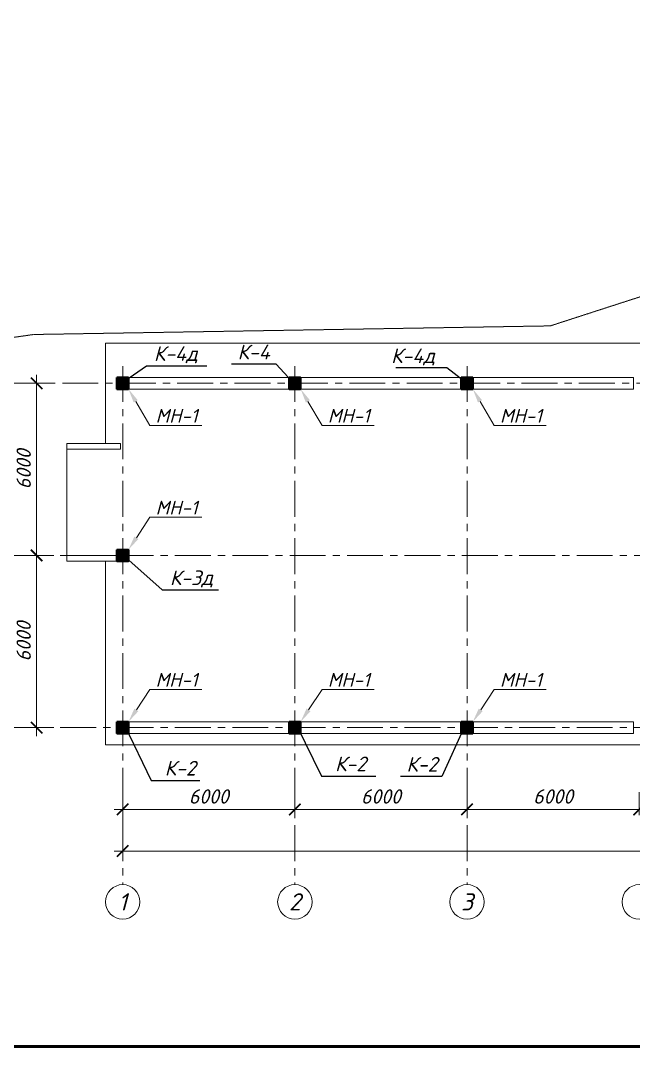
# Model space of a CAD drawing. Header units: millimetres. Extents: x -41985 to 836963, y -232665 to -4590.
# Drawn here: x -3561 to 17800, y -95368 to -59614 of the extents above; entities that cross this region are included whole.
import ezdxf
from ezdxf import colors
from ezdxf.entities.mleader import LeaderData, LeaderLine
from ezdxf.enums import TextEntityAlignment as Align
from ezdxf.math import Vec2, Vec3

# ---------------------------------------------------------------- set-up
doc = ezdxf.new("R2010")
doc.units = ezdxf.units.MM
doc.header["$PDMODE"] = 35
doc.linetypes.add('CENTERX2', pattern=[4, 2.5, -0.5, 0.5, -0.5])
doc.linetypes.add('HIDDEN2', pattern=[4.7625, 3.175, -1.5875])
doc.layers.get('Defpoints').update_dxf_attribs({"color": 1, "lineweight": 0})
for name, color, linetype, lineweight in [('#Закл выноски и размеры', 7, 'Continuous', 13), ('#Закладные', 10, 'Continuous', 40), ('k_ Выноски', 7, 'Continuous', 13), ('k_ Осевая', 8, 'CENTERX2', 9), ('k_ Осевые размеры', 251, 'Continuous', 5), ('k_ Позиции', 1, 'Continuous', 13), ('Колонна', 84, 'Continuous', 30), ('Линия пунктир', 190, 'HIDDEN2', 9), ('Линия Тонкая', 86, 'Continuous', 9), ('Перекрытие. Отм. 0.000', 214, 'Continuous', 40), ('Штриховка', 7, 'Continuous', 25)]:
    doc.layers.add(name, color=color, linetype=linetype, lineweight=lineweight)
doc.styles.get("Standard").update_dxf_attribs({"font": 'isocpeur.ttf'})
doc.styles.add('STEP PR', font='isocpeui.ttf')
doc.dimstyles.get("Standard").update_dxf_attribs({"dimtxt": 0.18, "dimasz": 0.18, "dimexe": 0.18, "dimexo": 0.0625, "dimgap": 0.09, "dimtad": 0, "dimtih": 1, "dimtoh": 1, "dimdec": 4, "dimzin": 0, "dimdsep": 46, "dimtxsty": 'Standard', "dimcen": 0.09, "dimadec": 0, "dimazin": 0, "dimtfac": 1, "dimtdec": 4, "dimtofl": 0, "dimtmove": 0, "dimatfit": 3, "dimfxl": 1, "dimtolj": 1, "dimtzin": 0, "dimarcsym": 0})
doc.dimstyles.new('STEP PR', dxfattribs={"dimscale": 100, "dimtxt": 2.5, "dimasz": 2, "dimexe": 1, "dimexo": 2, "dimgap": 1, "dimtad": 1, "dimdec": 4, "dimlfac": -1, "dimtxsty": 'STEP PR', "dimblk": 'ARCHTICK', "dimcen": 2, "dimdle": 1.5, "dimclrt": 1, "dimadec": 0, "dimazin": 0, "dimtfac": 1, "dimtdec": 4, "dimtmove": 1, "dimatfit": 3, "dimldrblk": 'DOTSMALL', "dimfxl": 1, "dimtolj": 1, "dimtzin": 0, "dimarcsym": 0})

# ---------------------------------------------------------------- blocks, each defined once
blk = doc.blocks.new('*U2186')
blk.add_lwpolyline([(-200, -200), (200, -200), (200, 200), (-200, 200)], close=True)
blk = doc.blocks.new('*U2368')
at = {"layer": 'Линия Тонкая'}
for points in [[(200, 12200), (200, 11800), (5800, 11800), (5800, 12200)], [(6200, 12200), (6200, 11800), (11800, 11800), (11800, 12200)], [(12200, 12200), (12200, 11800), (17800, 11800), (17800, 12200)], [(200, 200), (200, -200), (5800, -200), (5800, 200)], [(6200, 200), (6200, -200), (11800, -200), (11800, 200)], [(12200, 200), (12200, -200), (17800, -200), (17800, 200)]]:
    blk.add_lwpolyline(points, close=True, dxfattribs=at)
for p in [(0, 12000), (6000, 12000), (12000, 12000), (0, 6000), (0, 6000), (0, 0), (6000, 0), (12000, 0)]:
    blk.add_blockref('*U2186', p)
blk = doc.blocks.new('_ArchTick')
at = {"color": 0, "linetype": 'ByBlock', "const_width": 0.15}
blk.add_lwpolyline([(-0.5, -0.5), (0.5, 0.5)], dxfattribs=at)
blk = doc.blocks.new('*D2296')
at = {"layer": 'Defpoints', "color": 0, "transparency": 16777216}
for p in [(5845, -126715), (11845, -126715), (11845, -127715)]:
    blk.add_point(p, dxfattribs=at)
at = {"layer": 'k_ Осевые размеры', "color": 0, "lineweight": -2, "transparency": 16777216}
for p, q in [((5845, -127115), (5845, -127915)), ((11845, -127115), (11845, -127915)), ((5545, -127715), (12145, -127715))]:
    blk.add_line(p, q, dxfattribs=at)
at = {"layer": 'k_ Осевые размеры', "color": 0, "lineweight": -2, "transparency": 16777216, "xscale": 400, "yscale": 400, "zscale": 400, "rotation": 180}
blk.add_blockref('_ArchTick', (5845, -127715), dxfattribs=at)
at = {"layer": 'k_ Осевые размеры', "color": 0, "lineweight": -2, "transparency": 16777216, "xscale": 400, "yscale": 400, "zscale": 400}
blk.add_blockref('_ArchTick', (11845, -127715), dxfattribs=at)
at = {"layer": 'k_ Осевые размеры', "color": 1, "transparency": 16777216, "insert": (8845, -127265), "char_height": 500, "attachment_point": 5, "style": 'STEP PR'}
blk.add_mtext('\\A1;6000', dxfattribs=at)
blk = doc.blocks.new('_DotSmall')
at = {"color": 0, "linetype": 'ByBlock', "const_width": 0.5}
blk.add_lwpolyline([(-0.0625, 0, 1), (0.0625, 0, 1)], format="xyb", close=True, dxfattribs=at)
blk = doc.blocks.new('*D2297')
at = {"layer": 'Defpoints', "color": 0, "transparency": 16777216}
for p in [(11845, -126715), (17845, -126715), (17845, -127715)]:
    blk.add_point(p, dxfattribs=at)
at = {"layer": 'k_ Осевые размеры', "color": 0, "lineweight": -2, "transparency": 16777216}
for p, q in [((11845, -127115), (11845, -127915)), ((17845, -127115), (17845, -127915)), ((11545, -127715), (18145, -127715))]:
    blk.add_line(p, q, dxfattribs=at)
at = {"layer": 'k_ Осевые размеры', "color": 0, "lineweight": -2, "transparency": 16777216, "xscale": 400, "yscale": 400, "zscale": 400, "rotation": 180}
blk.add_blockref('_ArchTick', (11845, -127715), dxfattribs=at)
at = {"layer": 'k_ Осевые размеры', "color": 0, "lineweight": -2, "transparency": 16777216, "xscale": 400, "yscale": 400, "zscale": 400}
blk.add_blockref('_ArchTick', (17845, -127715), dxfattribs=at)
at = {"layer": 'k_ Осевые размеры', "color": 1, "transparency": 16777216, "insert": (14845, -127265), "char_height": 500, "attachment_point": 5, "style": 'STEP PR'}
blk.add_mtext('\\A1;6000', dxfattribs=at)
blk = doc.blocks.new('*D2298')
at = {"layer": 'Defpoints', "color": 0, "transparency": 16777216}
for p in [(17845, -126715), (23845, -126715), (23845, -127715)]:
    blk.add_point(p, dxfattribs=at)
at = {"layer": 'k_ Осевые размеры', "color": 0, "lineweight": -2, "transparency": 16777216}
for p, q in [((17845, -127115), (17845, -127915)), ((23845, -127115), (23845, -127915)), ((17545, -127715), (24145, -127715))]:
    blk.add_line(p, q, dxfattribs=at)
at = {"layer": 'k_ Осевые размеры', "color": 0, "lineweight": -2, "transparency": 16777216, "xscale": 400, "yscale": 400, "zscale": 400, "rotation": 180}
blk.add_blockref('_ArchTick', (17845, -127715), dxfattribs=at)
at = {"layer": 'k_ Осевые размеры', "color": 0, "lineweight": -2, "transparency": 16777216, "xscale": 400, "yscale": 400, "zscale": 400}
blk.add_blockref('_ArchTick', (23845, -127715), dxfattribs=at)
at = {"layer": 'k_ Осевые размеры', "color": 1, "transparency": 16777216, "insert": (20845, -127265), "char_height": 500, "attachment_point": 5, "style": 'STEP PR'}
blk.add_mtext('\\A1;6000', dxfattribs=at)
blk = doc.blocks.new('*D2299')
at = {"layer": 'Defpoints', "color": 0, "transparency": 16777216}
for p in [(23845, -126715), (29845, -126715), (29845, -127715)]:
    blk.add_point(p, dxfattribs=at)
at = {"layer": 'k_ Осевые размеры', "color": 0, "lineweight": -2, "transparency": 16777216}
for p, q in [((23845, -127115), (23845, -127915)), ((29845, -127115), (29845, -127915)), ((23545, -127715), (30145, -127715))]:
    blk.add_line(p, q, dxfattribs=at)
at = {"layer": 'k_ Осевые размеры', "color": 0, "lineweight": -2, "transparency": 16777216, "xscale": 400, "yscale": 400, "zscale": 400, "rotation": 180}
blk.add_blockref('_ArchTick', (23845, -127715), dxfattribs=at)
at = {"layer": 'k_ Осевые размеры', "color": 0, "lineweight": -2, "transparency": 16777216, "xscale": 400, "yscale": 400, "zscale": 400}
blk.add_blockref('_ArchTick', (29845, -127715), dxfattribs=at)
at = {"layer": 'k_ Осевые размеры', "color": 1, "transparency": 16777216, "insert": (26845, -127265), "char_height": 500, "attachment_point": 5, "style": 'STEP PR'}
blk.add_mtext('\\A1;6000', dxfattribs=at)
blk = doc.blocks.new('*D2306')
at = {"layer": 'Defpoints', "color": 0, "transparency": 16777216}
for p in [(5845, -126715), (73495, -126715), (73495, -129167)]:
    blk.add_point(p, dxfattribs=at)
at = {"layer": 'k_ Осевые размеры', "color": 0, "lineweight": -2, "transparency": 16777216}
for p, q in [((5845, -127115), (5845, -129367)), ((73495, -127115), (73495, -129367)), ((5545, -129167), (73795, -129167))]:
    blk.add_line(p, q, dxfattribs=at)
at = {"layer": 'k_ Осевые размеры', "color": 0, "lineweight": -2, "transparency": 16777216, "xscale": 400, "yscale": 400, "zscale": 400, "rotation": 180}
blk.add_blockref('_ArchTick', (5845, -129167), dxfattribs=at)
at = {"layer": 'k_ Осевые размеры', "color": 0, "lineweight": -2, "transparency": 16777216, "xscale": 400, "yscale": 400, "zscale": 400}
blk.add_blockref('_ArchTick', (73495, -129167), dxfattribs=at)
at = {"layer": 'k_ Осевые размеры', "color": 1, "transparency": 16777216, "insert": (38456, -128713), "char_height": 500, "attachment_point": 5, "style": 'STEP PR'}
blk.add_mtext('\\A1;67650', dxfattribs=at)
blk = doc.blocks.new('*D2310')
at = {"layer": 'Defpoints', "color": 0, "transparency": 16777216}
for p in [(2845, -118865), (3845, -118865), (3845, -124865)]:
    blk.add_point(p, dxfattribs=at)
at = {"layer": 'k_ Осевые размеры', "color": 0, "lineweight": -2, "transparency": 16777216}
for p, q in [((2845, -125165), (2845, -118565)), ((3445, -118865), (2645, -118865)), ((3445, -124865), (2645, -124865))]:
    blk.add_line(p, q, dxfattribs=at)
at = {"layer": 'k_ Осевые размеры', "color": 0, "lineweight": -2, "transparency": 16777216, "xscale": 400, "yscale": 400, "zscale": 400}
for p, rotation in [((2845, -118865), 90), ((2845, -124865), 270)]:
    blk.add_blockref('_ArchTick', p, dxfattribs=dict(at, rotation=rotation))
at = {"layer": 'k_ Осевые размеры', "color": 1, "transparency": 16777216, "insert": (2395, -121865), "char_height": 500, "attachment_point": 5, "rotation": 90, "style": 'STEP PR'}
blk.add_mtext('\\A1;6000', dxfattribs=at)
blk = doc.blocks.new('*D2311')
at = {"layer": 'Defpoints', "color": 0, "transparency": 16777216}
for p in [(2845, -112865), (3845, -112865), (3845, -118865)]:
    blk.add_point(p, dxfattribs=at)
at = {"layer": 'k_ Осевые размеры', "color": 0, "lineweight": -2, "transparency": 16777216}
for p, q in [((2845, -119165), (2845, -112565)), ((3445, -112865), (2645, -112865)), ((3445, -118865), (2645, -118865))]:
    blk.add_line(p, q, dxfattribs=at)
at = {"layer": 'k_ Осевые размеры', "color": 0, "lineweight": -2, "transparency": 16777216, "xscale": 400, "yscale": 400, "zscale": 400}
for p, rotation in [((2845, -112865), 90), ((2845, -118865), 270)]:
    blk.add_blockref('_ArchTick', p, dxfattribs=dict(at, rotation=rotation))
at = {"layer": 'k_ Осевые размеры', "color": 1, "transparency": 16777216, "insert": (2395, -115865), "char_height": 500, "attachment_point": 5, "rotation": 90, "style": 'STEP PR'}
blk.add_mtext('\\A1;6000', dxfattribs=at)
blk = doc.blocks.new('*D2312')
at = {"layer": 'Defpoints', "color": 0, "transparency": 16777216}
for p in [(3845, -112865), (1558, -124865), (3845, -124865)]:
    blk.add_point(p, dxfattribs=at)
at = {"layer": 'k_ Осевые размеры', "color": 0, "lineweight": -2, "transparency": 16777216}
for p, q in [((1558, -112565), (1558, -125165)), ((3445, -112865), (1358, -112865)), ((3445, -124865), (1358, -124865))]:
    blk.add_line(p, q, dxfattribs=at)
at = {"layer": 'k_ Осевые размеры', "color": 0, "lineweight": -2, "transparency": 16777216, "xscale": 400, "yscale": 400, "zscale": 400}
for p, rotation in [((1558, -112865), 90), ((1558, -124865), 270)]:
    blk.add_blockref('_ArchTick', p, dxfattribs=dict(at, rotation=rotation))
at = {"layer": 'k_ Осевые размеры', "color": 1, "transparency": 16777216, "insert": (1108, -118865), "char_height": 500, "attachment_point": 5, "rotation": 90, "style": 'STEP PR'}
blk.add_mtext('\\A1;12000', dxfattribs=at)
blk = doc.blocks.new('REINFORCED_CONCRETE')
blk = doc.blocks.new('Оси 1-200')
at = {"layer": 'k_ Осевая', "ltscale": 500}
for points in [[(5845.30853, -112264.63317), (5845.30853, -130337.33479)], [(11845.30853, -112264.63317), (11845.30853, -130337.33479)], [(17845.30853, -112264.63317), (17845.30853, -130337.33479)], [(36995.30853, -112864.63317), (329.20252, -112864.63317)], [(78915.85205, -118864.63317), (329.20252, -118864.63317)], [(78915.85205, -124864.63317), (329.20252, -124864.63317)]]:
    blk.add_lwpolyline(points, dxfattribs=at)
at = {"layer": 'k_ Осевая', "color": 254, "linetype": 'ByBlock', "lineweight": 15, "ltscale": 10}
for centre in [(5845.30853, -130937.33479), (11845.30853, -130937.33479), (17845.30853, -130937.33479), (23845.30853, -130937.33479)]:
    blk.add_circle(centre, 600, dxfattribs=at)
at = {"layer": 'k_ Осевая', "color": 1, "linetype": 'ByBlock', "char_height": 600, "width": 484.8732214, "attachment_point": 5, "style": 'STEP PR'}
for s, insert in [('1', (5845.30853, -130937.33479)), ('2', (11845.30853, -130937.33479)), ('3', (17845.30853, -130937.33479))]:
    blk.add_mtext(s, dxfattribs=dict(at, insert=insert))
at = {"layer": 'k_ Осевые размеры'}
for base, p1, p2, picture, middle in [((1557.8811, -124864.63317), (3845.30853, -112864.63317), (3845.30853, -124864.63317), '*D2312', (1107.8811, -118864.63317)), ((2845.30853, -112864.63317), (3845.30853, -118864.63317), (3845.30853, -112864.63317), '*D2311', (2395.30853, -115864.63317)), ((2845.30853, -118864.63317), (3845.30853, -124864.63317), (3845.30853, -118864.63317), '*D2310', (2395.30853, -121864.63317))]:
    dim = blk.add_linear_dim(base=base, p1=p1, p2=p2, angle=90, dimstyle='STEP PR', override={"dimscale": 200}, dxfattribs=at)
    dim.commit()
    dim.dimension.update_dxf_attribs({"geometry": picture, "text_midpoint": middle})
for base, p1, p2, picture, middle in [((11845.30853, -127714.63317), (5845.30853, -126714.63317), (11845.30853, -126714.63317), '*D2296', (8845.30853, -127264.63317)), ((17845.30853, -127714.63317), (11845.30853, -126714.63317), (17845.30853, -126714.63317), '*D2297', (14845.30853, -127264.63317)), ((23845.30853, -127714.63317), (17845.30853, -126714.63317), (23845.30853, -126714.63317), '*D2298', (20845.30853, -127264.63317)), ((29845.30853, -127714.63317), (23845.30853, -126714.63317), (29845.30853, -126714.63317), '*D2299', (26845.30853, -127264.63317))]:
    dim = blk.add_linear_dim(base=base, p1=p1, p2=p2, dimstyle='STEP PR', override={"dimscale": 200}, dxfattribs=at)
    dim.commit()
    dim.dimension.update_dxf_attribs({"geometry": picture, "text_midpoint": middle})
dim = blk.add_linear_dim(base=(73495.3085320228, -129166.6919996968), p1=(5845.3085320228, -126714.6331693088), p2=(73495.3085320228, -126714.6331693088), dimstyle='STEP PR', override={"dimscale": 200}, dxfattribs=at)
dim.commit()
dim.dimension.update_dxf_attribs({"geometry": '*D2306', "text_midpoint": (38456.2717850313, -129166.6919996968), "dimtype": 160})

msp = doc.modelspace()

# ---------------------------------------------------------------- hatches: boundary and pattern name
at = {"layer": 'Штриховка'}
h = msp.add_hatch(color=251, dxfattribs=at)
h.dxf.hatch_style = 1
h.paths.add_polyline_path([(-200, -72055.64237), (200, -72055.64237), (200, -72455.64237), (-200, -72455.64237)])
h = msp.add_hatch(color=251, dxfattribs=at)
h.dxf.hatch_style = 1
h.paths.add_polyline_path([(5800, -72055.64237), (6200, -72055.64237), (6200, -72455.64237), (5800, -72455.64237)])
h = msp.add_hatch(color=251, dxfattribs=at)
h.dxf.hatch_style = 1
h.paths.add_polyline_path([(11800, -72055.64237), (12200, -72055.64237), (12200, -72455.64237), (11800, -72455.64237)])
h = msp.add_hatch(color=251, dxfattribs=at)
h.dxf.hatch_style = 1
h.paths.add_polyline_path([(-200, -78055.64237), (200, -78055.64237), (200, -78455.64237), (-200, -78455.64237)])
h = msp.add_hatch(color=251, dxfattribs=at)
h.dxf.hatch_style = 1
h.paths.add_polyline_path([(-200, -84055.64237), (200, -84055.64237), (200, -84455.64237), (-200, -84455.64237)])
h = msp.add_hatch(color=251, dxfattribs=at)
h.dxf.hatch_style = 1
h.paths.add_polyline_path([(5800, -84055.64237), (6200, -84055.64237), (6200, -84455.64237), (5800, -84455.64237)])
h = msp.add_hatch(color=251, dxfattribs=at)
h.dxf.hatch_style = 1
h.paths.add_polyline_path([(11800, -84055.64237), (12200, -84055.64237), (12200, -84455.64237), (11800, -84455.64237)])

# ---------------------------------------------------------------- linework, layer by layer
at = {"layer": '#Закл выноски и размеры', "color": 3, "lineweight": 53}
msp.add_lwpolyline([(-13310.32841, -4589.58305), (113120.39807, -4589.58305), (113120.39807, -95368.08044), (-13310.32841, -95368.08044)], close=True, dxfattribs=at)
at = {"layer": '#Закладные'}
for points in [[(-200, -72055.64237), (200, -72055.64237), (200, -72455.64237), (-200, -72455.64237)], [(5800, -72055.64237), (6200, -72055.64237), (6200, -72455.64237), (5800, -72455.64237)], [(11800, -72055.64237), (12200, -72055.64237), (12200, -72455.64237), (11800, -72455.64237)], [(-200, -78055.64237), (200, -78055.64237), (200, -78455.64237), (-200, -78455.64237)], [(-200, -84055.64237), (200, -84055.64237), (200, -84455.64237), (-200, -84455.64237)], [(5800, -84055.64237), (6200, -84055.64237), (6200, -84455.64237), (5800, -84455.64237)], [(11800, -84055.64237), (12200, -84055.64237), (12200, -84455.64237), (11800, -84455.64237)]]:
    msp.add_lwpolyline(points, close=True, dxfattribs=at)
at = {"layer": 'Линия пунктир'}
msp.add_lwpolyline([(-14920, -76463.36724), (-14920, -72225.64237), (-3100, -70555.64237), (14900, -70255.64237), (22500, -67795.64237), (68500, -67795.64237), (74340, -69355.64237)], dxfattribs=at)
at = {"layer": 'Перекрытие. Отм. 0.000', "color": 3, "lineweight": 5}
msp.add_lwpolyline([(-1950, -74355.64237), (-1950, -78455.64237), (-600, -78455.64237), (-600, -84855.64237), (30260, -84855.64237), (30260, -78835.64237), (30260, -78835.64237), (30260, -69355.64237), (23500, -69355.64237), (23500, -70855.64237), (-600, -70855.64237), (-600, -74355.64237), (-1950, -74355.64237)], dxfattribs=at)
for points in [[(-1950, -74355.64237), (-80, -74355.64237), (-80, -74555.64237), (-1950, -74555.64237)], [(-1950, -78455.64237), (-200, -78455.64237), (-200, -78255.64237), (-1950, -78255.64237)]]:
    msp.add_lwpolyline(points, close=True, dxfattribs=at)

# ---------------------------------------------------------------- block references
at = {"layer": '#Закл выноски и размеры'}
msp.add_blockref('Оси 1-200', (-5845.30853, 40608.9908), dxfattribs=at)
at = {"layer": 'k_ Позиции'}
ref = msp.add_blockref('REINFORCED_CONCRETE', (1849.78995, -71646.74993), dxfattribs=dict(at, xscale=170, yscale=170, zscale=170))
ref.add_attrib('POSITION', 'К-4д', dxfattribs={"layer": '0', "color": 0, "linetype": 'ByBlock', "height": 510, "style": 'STEP PR', "flags": 2}).set_placement((1849.78995, -71476.74993), align=Align.CENTER)
ref = msp.add_blockref('REINFORCED_CONCRETE', (4565.02555, -71591.67779), dxfattribs=dict(at, xscale=170, yscale=170, zscale=170))
ref.add_attrib('POSITION', 'К-4', dxfattribs={"layer": '0', "color": 0, "linetype": 'ByBlock', "height": 510, "style": 'STEP PR', "flags": 2}).set_placement((4565.02555, -71421.67779), align=Align.CENTER)
ref = msp.add_blockref('REINFORCED_CONCRETE', (10116.65712, -71722.94592), dxfattribs=dict(at, xscale=170, yscale=170, zscale=170))
ref.add_attrib('POSITION', 'К-4д', dxfattribs={"layer": '0', "color": 0, "linetype": 'ByBlock', "height": 510, "style": 'STEP PR', "flags": 2}).set_placement((10116.65712, -71552.94592), align=Align.CENTER)
ref = msp.add_blockref('REINFORCED_CONCRETE', (2394.95082, -79458.4452), dxfattribs=dict(at, xscale=170, yscale=170, zscale=170))
ref.add_attrib('POSITION', 'К-3д', dxfattribs={"layer": '0', "color": 0, "linetype": 'ByBlock', "height": 510, "style": 'STEP PR', "flags": 2}).set_placement((2394.95082, -79288.4452), align=Align.CENTER)
ref = msp.add_blockref('REINFORCED_CONCRETE', (2006.20681, -86095.15541), dxfattribs=dict(at, xscale=170, yscale=170, zscale=170))
ref.add_attrib('POSITION', 'К-2', dxfattribs={"layer": '0', "color": 0, "linetype": 'ByBlock', "height": 510, "style": 'STEP PR', "flags": 2}).set_placement((2006.20681, -85925.15541), align=Align.CENTER)
ref = msp.add_blockref('REINFORCED_CONCRETE', (7943.11877, -85945.77085), dxfattribs=dict(at, xscale=170, yscale=170, zscale=170))
ref.add_attrib('POSITION', 'К-2', dxfattribs={"layer": '0', "color": 0, "linetype": 'ByBlock', "height": 510, "style": 'STEP PR', "flags": 2}).set_placement((7943.11877, -85775.77085), align=Align.CENTER)
ref = msp.add_blockref('REINFORCED_CONCRETE', (10371.5392, -85959.04363), dxfattribs=dict(at, xscale=170, yscale=170, zscale=170))
ref.add_attrib('POSITION', 'К-2', dxfattribs={"layer": '0', "color": 0, "linetype": 'ByBlock', "height": 510, "style": 'STEP PR', "flags": 2}).set_placement((10431.81193, -85789.04363), align=Align.CENTER)
at = {"layer": 'Колонна'}
msp.add_blockref('*U2368', (0, -84255.64237), dxfattribs=at)

# ---------------------------------------------------------------- leaders
at = {"layer": '#Закл выноски и размеры'}
ml = msp.add_multileader_mtext('Standard', dxfattribs=at)
ml.set_content('МН-1', color=256, style='STEP PR')
ml.set_leader_properties(color=256, linetype='ByLayer', lineweight=-1)
ml.build(insert=Vec2(0, 0))
ml.multileader.update_dxf_attribs({"text_left_attachment_type": 6, "text_right_attachment_type": 6, "dogleg_length": 0, "arrow_head_size": 500, "scale": 2})
ctx = ml.context
ctx.base_point, ctx.scale, ctx.char_height, ctx.arrow_head_size, ctx.landing_gap_size, ctx.plane_origin = Vec3(947.34871, -73723.84513), 2, 480, 500, 200, Vec3(8884.80951, -79428.7606)
ctx.left_attachment, ctx.right_attachment = 6, 6
notes = []
notes.append((ctx, [(0, (1, 1, 0), (947.34871, -73723.84513), (1, 0), 0, [(0, [(200, -72455.64237)], 0, [])])]))
ctx.mtext.insert, ctx.mtext.rotation, ctx.mtext.width, ctx.mtext.flow_direction = Vec3(1147.34871, -73147.84513), 6.2831853072, 3772.9399382, 5
ml = msp.add_multileader_mtext('Standard', dxfattribs=at)
ml.set_content('МН-1', color=256, style='STEP PR')
ml.set_leader_properties(color=256, linetype='ByLayer', lineweight=-1)
ml.build(insert=Vec2(0, 0))
ml.multileader.update_dxf_attribs({"text_left_attachment_type": 6, "text_right_attachment_type": 6, "dogleg_length": 0, "arrow_head_size": 500, "scale": 2})
ctx = ml.context
ctx.base_point, ctx.scale, ctx.char_height, ctx.arrow_head_size, ctx.landing_gap_size, ctx.plane_origin = Vec3(6947.34871, -73723.84513), 2, 480, 500, 200, Vec3(14884.80951, -79428.7606)
ctx.left_attachment, ctx.right_attachment = 6, 6
notes.append((ctx, [(0, (1, 1, 0), (6947.34871, -73723.84513), (1, 0), 0, [(0, [(6200, -72455.64237)], 0, [])])]))
ctx.mtext.insert, ctx.mtext.rotation, ctx.mtext.width, ctx.mtext.flow_direction = Vec3(7147.34871, -73147.84513), 6.2831853072, 3772.9399382, 5
ml = msp.add_multileader_mtext('Standard', dxfattribs=at)
ml.set_content('МН-1', color=256, style='STEP PR')
ml.set_leader_properties(color=256, linetype='ByLayer', lineweight=-1)
ml.build(insert=Vec2(0, 0))
ml.multileader.update_dxf_attribs({"text_left_attachment_type": 6, "text_right_attachment_type": 6, "dogleg_length": 0, "arrow_head_size": 500, "scale": 2})
ctx = ml.context
ctx.base_point, ctx.scale, ctx.char_height, ctx.arrow_head_size, ctx.landing_gap_size, ctx.plane_origin = Vec3(12947.34871, -73723.84513), 2, 480, 500, 200, Vec3(20884.80951, -79428.7606)
ctx.left_attachment, ctx.right_attachment = 6, 6
notes.append((ctx, [(0, (1, 1, 0), (12947.34871, -73723.84513), (1, 0), 0, [(0, [(12200, -72455.64237)], 0, [])])]))
ctx.mtext.insert, ctx.mtext.rotation, ctx.mtext.width, ctx.mtext.flow_direction = Vec3(13147.34871, -73147.84513), 6.2831853072, 3772.9399382, 5
ml = msp.add_multileader_mtext('Standard', dxfattribs=at)
ml.set_content('МН-1', color=256, style='STEP PR')
ml.set_leader_properties(color=256, linetype='ByLayer', lineweight=-1)
ml.build(insert=Vec2(0, 0))
ml.multileader.update_dxf_attribs({"text_left_attachment_type": 6, "text_right_attachment_type": 6, "dogleg_length": 0, "arrow_head_size": 500, "scale": 2})
ctx = ml.context
ctx.base_point, ctx.scale, ctx.char_height, ctx.arrow_head_size, ctx.landing_gap_size, ctx.plane_origin = Vec3(947.34871, -76925.96019), 2, 480, 500, 200, Vec3(8884.80951, -85428.7606)
ctx.left_attachment, ctx.right_attachment = 6, 6
notes.append((ctx, [(0, (1, 1, 0), (947.34871, -76925.96019), (1, 0), 0, [(0, [(200, -78055.64237)], 0, [])])]))
ctx.mtext.insert, ctx.mtext.rotation, ctx.mtext.width, ctx.mtext.flow_direction = Vec3(1147.34871, -76349.96019), 6.2831853072, 3772.9399382, 5
ml = msp.add_multileader_mtext('Standard', dxfattribs=at)
ml.set_content('МН-1', color=256, style='STEP PR')
ml.set_leader_properties(color=256, linetype='ByLayer', lineweight=-1)
ml.build(insert=Vec2(0, 0))
ml.multileader.update_dxf_attribs({"text_left_attachment_type": 6, "text_right_attachment_type": 6, "dogleg_length": 0, "arrow_head_size": 500, "scale": 2})
ctx = ml.context
ctx.base_point, ctx.scale, ctx.char_height, ctx.arrow_head_size, ctx.landing_gap_size, ctx.plane_origin = Vec3(947.34871, -82925.96019), 2, 480, 500, 200, Vec3(8884.80951, -91428.7606)
ctx.left_attachment, ctx.right_attachment = 6, 6
notes.append((ctx, [(0, (1, 1, 0), (947.34871, -82925.96019), (1, 0), 0, [(0, [(200, -84055.64237)], 0, [])])]))
ctx.mtext.insert, ctx.mtext.rotation, ctx.mtext.width, ctx.mtext.flow_direction = Vec3(1147.34871, -82349.96019), 6.2831853072, 3772.9399382, 5
ml = msp.add_multileader_mtext('Standard', dxfattribs=at)
ml.set_content('МН-1', color=256, style='STEP PR')
ml.set_leader_properties(color=256, linetype='ByLayer', lineweight=-1)
ml.build(insert=Vec2(0, 0))
ml.multileader.update_dxf_attribs({"text_left_attachment_type": 6, "text_right_attachment_type": 6, "dogleg_length": 0, "arrow_head_size": 500, "scale": 2})
ctx = ml.context
ctx.base_point, ctx.scale, ctx.char_height, ctx.arrow_head_size, ctx.landing_gap_size, ctx.plane_origin = Vec3(6947.34871, -82925.96019), 2, 480, 500, 200, Vec3(14884.80951, -91428.7606)
ctx.left_attachment, ctx.right_attachment = 6, 6
notes.append((ctx, [(0, (1, 1, 0), (6947.34871, -82925.96019), (1, 0), 0, [(0, [(6200, -84055.64237)], 0, [])])]))
ctx.mtext.insert, ctx.mtext.rotation, ctx.mtext.width, ctx.mtext.flow_direction = Vec3(7147.34871, -82349.96019), 6.2831853072, 3772.9399382, 5
ml = msp.add_multileader_mtext('Standard', dxfattribs=at)
ml.set_content('МН-1', color=256, style='STEP PR')
ml.set_leader_properties(color=256, linetype='ByLayer', lineweight=-1)
ml.build(insert=Vec2(0, 0))
ml.multileader.update_dxf_attribs({"text_left_attachment_type": 6, "text_right_attachment_type": 6, "dogleg_length": 0, "arrow_head_size": 500, "scale": 2})
ctx = ml.context
ctx.base_point, ctx.scale, ctx.char_height, ctx.arrow_head_size, ctx.landing_gap_size, ctx.plane_origin = Vec3(12947.34871, -82925.96019), 2, 480, 500, 200, Vec3(20884.80951, -91428.7606)
ctx.left_attachment, ctx.right_attachment = 6, 6
notes.append((ctx, [(0, (1, 1, 0), (12947.34871, -82925.96019), (1, 0), 0, [(0, [(12200, -84055.64237)], 0, [])])]))
ctx.mtext.insert, ctx.mtext.rotation, ctx.mtext.width, ctx.mtext.flow_direction = Vec3(13147.34871, -82349.96019), 6.2831853072, 3772.9399382, 5
at = {"layer": 'k_ Выноски', "ltscale": 100}
for points in [[(72.6867, -72173.64704), (831.91999, -71646.74993), (2936.12195, -71646.74993)], [(5910.77266, -72193.62458), (5343.06153, -71591.67779), (3794.01964, -71591.67779)], [(11910.77266, -72193.62458), (11299.81062, -71722.94592), (9517.74959, -71722.94592)], [(113.87249, -78332.20638), (1377.08086, -79458.4452), (3340.42096, -79458.4452)], [(72.6867, -84197.13424), (988.33685, -86095.15541), (2689.97043, -86095.15541)], [(6072.6867, -84197.13424), (6925.24881, -85945.77085), (8819.32191, -85945.77085)], [(11927.3133, -84197.13424), (11125.90755, -85959.04363), (9677.53624, -85959.04363)]]:
    msp.add_leader(points, dimstyle='Standard', override={"dimscale": 100, "dimtxt": 2.5, "dimasz": 2, "dimexe": 1, "dimexo": 2, "dimgap": 0.7, "dimtih": 0, "dimtoh": 0, "dimlfac": -1, "dimzin": 8, "dimcen": 2, "dimdle": 1, "dimclrt": 1, "dimadec": 4, "dimtmove": 1, "dimldrblk": 'DotSmall', "dimfxl": 100}, dxfattribs=at)
for ctx, leaders in notes:
    for number, flags, end, landing, length, lines in leaders:
        leader = LeaderData()
        leader.index, (leader.has_last_leader_line, leader.has_dogleg_vector, leader.attachment_direction) = number, flags
        leader.last_leader_point, leader.dogleg_vector, leader.dogleg_length = Vec3(end), Vec3(landing), length
        for number, points, colour, breaks in lines:
            line = LeaderLine()
            line.index, line.vertices, line.color, line.breaks = number, Vec3.list(points), colors.encode_raw_color(colour), breaks
            leader.lines.append(line)
        ctx.leaders.append(leader)

doc.saveas('drawing.dxf')
